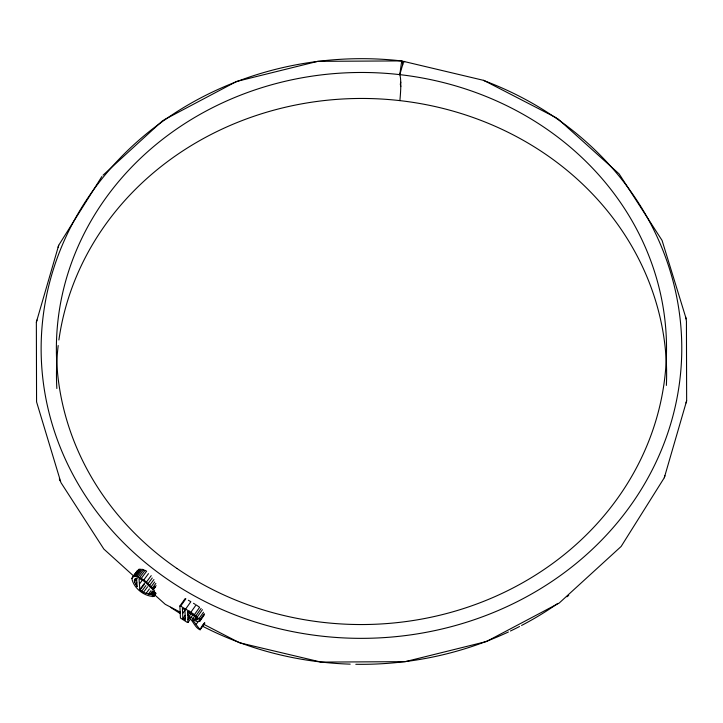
<?xml version="1.0" encoding="UTF-8"?>
<svg xmlns="http://www.w3.org/2000/svg" width="723" height="723" viewBox="0 0 723 723"><rect width="100%" height="100%" fill="white"/><g stroke="black" fill="none" stroke-linecap="round" stroke-linejoin="round"><path stroke-width="1.08" d="M399.882 100.614A124.925 13.674 -76.7 0 0 400.777 86.588L400.759 82.223A124.925 13.674 -76.7 0 0 399.792 74.641L401.708 60.949A320.325 289.842 -0.2 0 0 56.43 437.216A320.325 289.842 -0.2 0 0 579.015 561.102A320.325 289.842 -0.2 0 0 482.584 80.117L403.633 61.401L399.792 74.641M137.09 570.917L131.848 578.499C133.61 588.097 144.031 596.267 153.638 596.484L153.945 596.132C150.131 593.005 143.38 594.378 139.837 589.48L139.024 578.644C145.224 580.262 148.405 586.696 153.357 589.625L156.087 585.63M101.862 176.539L58.69 245.287L36.358 322.187L36.566 401.88L60.94 482.603L103.859 549.082L134.306 576.611M203.47 624.166L239.539 642.774L320.994 662.087L405.214 661.662L486.462 641.527L559.186 603.054L621.138 546.461L664.31 477.713L686.642 400.813L686.434 321.12L685.558 316.737M400.759 82.223L400.316 84.202L400.777 86.597M58.093 247.302L58.69 245.287M36.358 322.187L36.99 320.027M686.01 402.973L686.642 400.813M664.31 477.713L664.907 475.698M136.9 586.344L134.541 581.907L134.415 580.162L134.867 579.105L136.557 578.273L137.198 586.724M190.33 619.159L187.998 622.431L187.266 622.395L180.434 618.02L179.891 606.001L185.124 598.626M179.891 606.001L180.633 606.154L185.865 598.78M180.633 606.154L185.612 609.091L190.845 601.717L188.351 600.253M182.63 613.484L185.54 609.39M182.865 618.644L182.395 608.35L184.907 609.851L185.377 620.144L182.865 618.644L185.187 615.363M187.6 613.538L189.336 611.08M184.139 619.403L185.305 617.767M187.691 615.68L187.501 611.396L194.876 616.33L196.882 618.427L197.099 619.71L194.686 619.403L187.691 615.68L190.022 612.399M185.612 609.091L190.872 612.254L196.105 604.88L199.629 607.311L194.397 614.677L198.843 618.798L199.738 621.337L197.424 621.653L192.363 619.575L200.117 629.787C194.496 627.654 193.068 619.647 187.745 616.891L187.998 622.431M189.046 616.484L191.369 613.212M187.872 619.656L189.616 617.207M190.917 617.587L193.249 614.315M192.914 618.635L195.237 615.363M195.888 615.869L201.121 608.495M194.686 619.403L196.43 616.945M197.216 617.044L202.449 609.67M195.825 619.765L196.981 618.129M196.629 619.864L197.786 618.228M198.843 618.798L203.497 612.236M196.195 624.374L198.518 621.102M199.684 620.217L204.338 613.664M200.723 619.349L203.055 616.077M199.738 621.337L204.383 614.785M201.238 627.248L204.148 623.145M200.099 629.299L204.745 622.747M200.117 629.787L204.772 623.235M131.848 578.499L133.872 575.779M135.219 573.972L136.566 572.164M132.372 577.243L138.816 569.272M133.421 576.511L134.351 576.276L139.747 569.046M134.351 576.276L135.544 576.294L140.931 569.055M136.792 576.52L142.187 569.281L146.642 571.17L141.247 578.409L135.544 576.294M134.415 580.162L135.761 578.355M138.165 576.945L143.552 569.706M134.541 581.907L137.234 578.283M139.647 577.578L145.034 570.339M135.418 584.076L136.764 582.268M139.431 584.076L142.802 579.557M141.247 578.409L143.769 579.963L148.486 573.637M139.837 589.48L144.555 583.154M140.244 589.823L144.284 584.401M153.393 589.245L146.507 581.979L151.224 575.653M141.835 591.053L145.874 585.63M148.224 583.425L152.273 577.993M143.57 592.182L147.609 586.751M149.878 584.961L153.927 579.539M146.037 593.484L149.408 588.956M151.324 586.489L154.695 581.97M152.508 587.935L155.87 583.416M148.26 594.324L150.962 590.709M152.743 589.561L154.758 586.841M153.357 589.625L155.382 586.904M149.788 594.622L152.481 591.007M150.646 594.64L153.339 591.025M151.351 594.46L154.044 590.845M151.911 594.451L154.605 590.836M152.643 594.794L154.668 592.074M153.159 595.146L155.183 592.426M152.716 596.683L154.74 593.972M153.701 595.671L155.716 592.959M153.638 596.484L155.653 593.764M153.945 596.132L155.969 593.411M103.046 175.201L162.657 120.687M163.814 119.946L236.538 81.473L317.786 61.338L402.006 60.913M483.461 80.226L556.602 117.957M180.425 612.282L165.242 604.311L154.37 594.577M193.475 603.298L195.228 604.356M190.872 612.254L194.397 614.677M143.769 579.963L146.507 581.979M557.758 118.689L619.141 173.918L662.06 240.398L686.208 318.897M59.34 478.771L59.946 480.777M56.855 388.513A305.07 276.032 -0.2 0 1 58.183 345.549M58.897 339.991A305.07 276.032 -0.2 0 1 386.886 99.394A305.07 276.032 -0.2 0 1 666.371 385.422M403.633 61.41A65.278 7.149 -76.7 0 1 404.699 61.898M568.73 595.409A320.325 289.842 -0.2 0 1 566.922 596.782M557.785 603.443A320.325 289.842 -0.2 0 1 521.563 625.467M519.557 626.507A320.325 289.842 -0.2 0 1 510.438 631.016M508.396 631.983A320.325 289.842 -0.2 0 1 355.806 664.283M350.194 664.148A320.325 289.842 -0.2 0 1 203.244 626.561M179.819 613.285A320.325 289.842 -0.2 0 1 170.52 607.266M401.708 60.949A64.826 3.552 -83.5 0 1 402.675 65.034M176.927 568.441A305.07 276.032 -0.2 0 0 664.103 383.009A305.07 276.032 -0.2 0 0 243.326 94.08A305.07 276.032 -0.2 0 0 176.927 568.441"/></g></svg>
